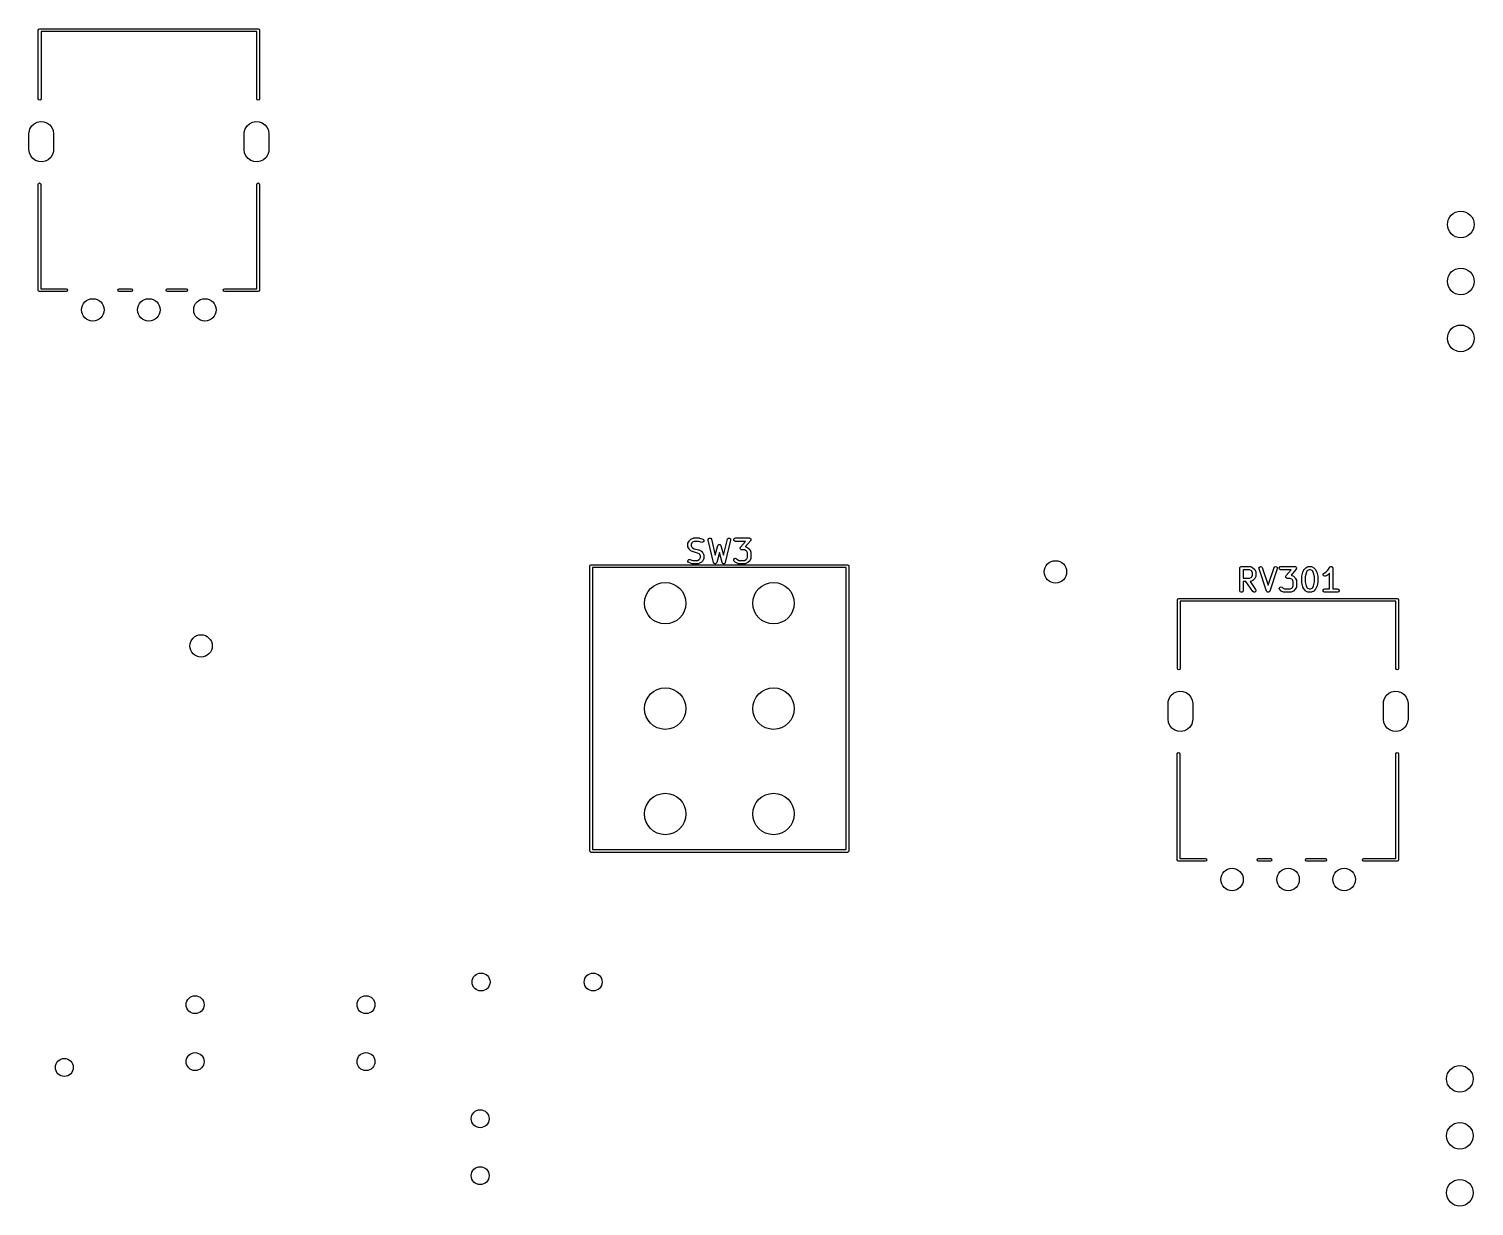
# Model space of a CAD drawing. Extents: x 44 to 169, y -237 to -27.
# Drawn here: x 101.3 to 165.7, y -131.4 to -78.9 of the extents above; entities that cross this region are included whole.
import ezdxf

# ---------------------------------------------------------------- set-up
doc = ezdxf.new("R2010")
doc.units = 0
doc.layers.add('BLACK', color=7, linetype='CONTINUOUS')

msp = doc.modelspace()

# ---------------------------------------------------------------- linework, layer by layer
at = {"layer": 'BLACK', "linetype": 'CONTINUOUS'}
for p, q in [((101.71, -78.97), (101.728, -78.9276)), ((101.71, -82.03), (101.71, -78.97)), ((101.728, -78.9276), (101.77, -78.91)), ((101.77, -78.91), (111.51, -78.91)), ((111.45, -79.03), (101.83, -79.03)), ((101.83, -79.03), (101.83, -82.03)), ((111.45, -82.03), (111.45, -79.03)), ((111.51, -78.91), (111.552, -78.9276)), ((111.552, -78.9276), (111.57, -78.97)), ((111.57, -78.97), (111.57, -82.03)), ((101.728, -82.0724), (101.71, -82.03)), ((101.77, -82.09), (101.728, -82.0724)), ((101.812, -82.0724), (101.77, -82.09)), ((101.83, -82.03), (101.812, -82.0724)), ((111.468, -82.0724), (111.45, -82.03)), ((111.51, -82.09), (111.468, -82.0724)), ((111.552, -82.0724), (111.51, -82.09)), ((111.57, -82.03), (111.552, -82.0724)), ((101.526, -83.1384), (101.659, -83.0706)), ((101.659, -83.0706), (101.805, -83.0411)), ((101.805, -83.0411), (101.954, -83.052)), ((101.954, -83.052), (102.095, -83.1026)), ((102.095, -83.1026), (102.217, -83.1891)), ((111.126, -83.1384), (111.259, -83.0706)), ((111.259, -83.0706), (111.405, -83.0411)), ((111.405, -83.0411), (111.554, -83.052)), ((111.554, -83.052), (111.695, -83.1026)), ((111.695, -83.1026), (111.817, -83.1891)), ((101.29, -83.59), (101.296, -83.5097)), ((101.29, -84.29), (101.29, -83.59)), ((101.296, -83.5097), (101.338, -83.3663)), ((101.338, -83.3663), (101.416, -83.2394)), ((101.416, -83.2394), (101.526, -83.1384)), ((102.217, -83.1891), (102.31, -83.3051)), ((102.31, -83.3051), (102.37, -83.4421)), ((102.37, -83.4421), (102.39, -83.59)), ((102.39, -83.59), (102.39, -84.29)), ((110.89, -83.59), (110.896, -83.5097)), ((110.89, -84.29), (110.89, -83.59)), ((110.896, -83.5097), (110.938, -83.3663)), ((110.938, -83.3663), (111.016, -83.2394)), ((111.016, -83.2394), (111.126, -83.1384)), ((111.817, -83.1891), (111.91, -83.3051)), ((111.91, -83.3051), (111.97, -83.4421)), ((111.97, -83.4421), (111.99, -83.59)), ((111.99, -83.59), (111.99, -84.29)), ((101.31, -84.4379), (101.29, -84.29)), ((102.384, -84.3703), (102.342, -84.5137)), ((102.39, -84.29), (102.384, -84.3703)), ((110.91, -84.4379), (110.89, -84.29)), ((111.984, -84.3703), (111.942, -84.5137)), ((111.99, -84.29), (111.984, -84.3703)), ((101.37, -84.5749), (101.31, -84.4379)), ((101.463, -84.6909), (101.37, -84.5749)), ((101.585, -84.7774), (101.463, -84.6909)), ((101.726, -84.828), (101.585, -84.7774)), ((101.875, -84.8389), (101.726, -84.828)), ((102.021, -84.8094), (101.875, -84.8389)), ((102.154, -84.7416), (102.021, -84.8094)), ((102.264, -84.6406), (102.154, -84.7416)), ((102.342, -84.5137), (102.264, -84.6406)), ((110.97, -84.5749), (110.91, -84.4379)), ((111.063, -84.6909), (110.97, -84.5749)), ((111.185, -84.7774), (111.063, -84.6909)), ((111.326, -84.828), (111.185, -84.7774)), ((111.475, -84.8389), (111.326, -84.828)), ((111.621, -84.8094), (111.475, -84.8389)), ((111.754, -84.7416), (111.621, -84.8094)), ((111.864, -84.6406), (111.754, -84.7416)), ((111.942, -84.5137), (111.864, -84.6406)), ((101.7, -85.84), (101.718, -85.7976)), ((101.7, -90.56), (101.7, -85.84)), ((101.718, -85.7976), (101.76, -85.78)), ((101.76, -85.78), (101.802, -85.7976)), ((101.802, -85.7976), (101.82, -85.84)), ((101.82, -85.84), (101.82, -90.5)), ((111.45, -85.84), (111.468, -85.7976)), ((111.45, -90.5), (111.45, -85.84)), ((111.468, -85.7976), (111.51, -85.78)), ((111.51, -85.78), (111.552, -85.7976)), ((111.552, -85.7976), (111.57, -85.84)), ((111.57, -85.84), (111.57, -90.56)), ((101.718, -90.6024), (101.7, -90.56)), ((101.76, -90.62), (101.718, -90.6024)), ((101.765, -90.6179), (101.76, -90.62)), ((101.77, -90.62), (101.765, -90.6179)), ((102.95, -90.62), (101.77, -90.62)), ((101.82, -90.5), (102.95, -90.5)), ((102.95, -90.5), (102.992, -90.5176)), ((102.992, -90.6024), (102.95, -90.62)), ((102.992, -90.5176), (103.01, -90.56)), ((103.01, -90.56), (102.992, -90.6024)), ((105.26, -90.56), (105.278, -90.5176)), ((105.278, -90.6024), (105.26, -90.56)), ((105.278, -90.5176), (105.32, -90.5)), ((105.32, -90.62), (105.278, -90.6024)), ((105.32, -90.5), (105.85, -90.5)), ((105.85, -90.62), (105.32, -90.62)), ((105.85, -90.5), (105.892, -90.5176)), ((105.892, -90.6024), (105.85, -90.62)), ((105.892, -90.5176), (105.91, -90.56)), ((105.91, -90.56), (105.892, -90.6024)), ((107.41, -90.56), (107.428, -90.5176)), ((107.428, -90.6024), (107.41, -90.56)), ((107.428, -90.5176), (107.47, -90.5)), ((107.47, -90.62), (107.428, -90.6024)), ((107.47, -90.5), (108.3, -90.5)), ((108.3, -90.62), (107.47, -90.62)), ((108.3, -90.5), (108.342, -90.5176)), ((108.342, -90.6024), (108.3, -90.62)), ((108.342, -90.5176), (108.36, -90.56)), ((108.36, -90.56), (108.342, -90.6024)), ((109.96, -90.56), (109.978, -90.5176)), ((109.978, -90.6024), (109.96, -90.56)), ((109.978, -90.5176), (110.02, -90.5)), ((110.02, -90.62), (109.978, -90.6024)), ((110.02, -90.5), (111.45, -90.5)), ((111.51, -90.62), (110.02, -90.62)), ((111.552, -90.6024), (111.51, -90.62)), ((111.57, -90.56), (111.552, -90.6024)), ((130.68, -101.844), (130.727, -101.749)), ((130.727, -101.749), (130.741, -101.731)), ((130.741, -101.73), (130.789, -101.682)), ((130.741, -101.731), (130.741, -101.73)), ((130.789, -101.682), (130.807, -101.669)), ((130.807, -101.669), (130.808, -101.668)), ((130.808, -101.668), (130.904, -101.62)), ((130.886, -101.797), (130.856, -101.827)), ((130.955, -101.762), (130.886, -101.797)), ((130.904, -101.62), (130.929, -101.613)), ((130.929, -101.613), (130.933, -101.614)), ((130.933, -101.614), (130.937, -101.612)), ((130.937, -101.612), (131.175, -101.612)), ((131.163, -101.762), (130.955, -101.762)), ((131.294, -101.806), (131.163, -101.762)), ((131.175, -101.612), (131.197, -101.616)), ((131.197, -101.616), (131.199, -101.616)), ((131.199, -101.616), (131.342, -101.664)), ((131.346, -101.805), (131.294, -101.806)), ((131.342, -101.664), (131.365, -101.676)), ((131.384, -101.771), (131.346, -101.805)), ((131.365, -101.676), (131.392, -101.72)), ((131.392, -101.72), (131.384, -101.771)), ((131.577, -101.679), (131.6, -101.633)), ((131.578, -101.705), (131.577, -101.679)), ((131.817, -102.705), (131.578, -101.705)), ((131.6, -101.633), (131.647, -101.613)), ((131.647, -101.613), (131.696, -101.627)), ((131.696, -101.627), (131.724, -101.67)), ((131.724, -101.67), (131.894, -102.381)), ((132.266, -102.381), (132.436, -101.67)), ((132.582, -101.705), (132.343, -102.705)), ((132.436, -101.67), (132.446, -101.646)), ((132.446, -101.646), (132.487, -101.616)), ((132.487, -101.616), (132.538, -101.619)), ((132.538, -101.619), (132.576, -101.654)), ((132.576, -101.654), (132.582, -101.705)), ((132.72, -101.674), (132.746, -101.63)), ((132.729, -101.725), (132.72, -101.674)), ((132.769, -101.758), (132.729, -101.725)), ((132.746, -101.63), (132.794, -101.612)), ((132.794, -101.762), (132.769, -101.758)), ((132.794, -101.612), (133.413, -101.612)), ((133.248, -101.762), (132.794, -101.762)), ((133.024, -102.019), (133.248, -101.762)), ((133.47, -101.737), (133.242, -101.997)), ((133.413, -101.612), (133.424, -101.614)), ((133.424, -101.614), (133.428, -101.614)), ((133.428, -101.614), (133.431, -101.615)), ((133.431, -101.615), (133.439, -101.617)), ((133.439, -101.617), (133.454, -101.63)), ((133.454, -101.63), (133.472, -101.64)), ((133.477, -101.718), (133.47, -101.737)), ((133.472, -101.64), (133.474, -101.646)), ((133.474, -101.646), (133.478, -101.65)), ((133.487, -101.7), (133.477, -101.718)), ((133.478, -101.65), (133.482, -101.67)), ((133.482, -101.67), (133.488, -101.689)), ((133.488, -101.689), (133.486, -101.695)), ((133.486, -101.695), (133.487, -101.7)), ((130.672, -101.878), (130.676, -101.852)), ((130.672, -101.973), (130.672, -101.878)), ((130.673, -101.977), (130.672, -101.973)), ((130.672, -101.982), (130.673, -101.977)), ((130.68, -102.007), (130.672, -101.982)), ((130.676, -101.852), (130.679, -101.849)), ((130.679, -101.849), (130.68, -101.844)), ((130.727, -102.102), (130.68, -102.007)), ((130.728, -102.103), (130.727, -102.102)), ((130.741, -102.121), (130.728, -102.103)), ((130.789, -102.169), (130.741, -102.121)), ((130.79, -102.17), (130.789, -102.169)), ((130.808, -102.183), (130.79, -102.17)), ((130.904, -102.231), (130.808, -102.183)), ((130.856, -101.827), (130.822, -101.896)), ((130.822, -101.896), (130.822, -101.955)), ((130.822, -101.955), (130.856, -102.024)), ((130.856, -102.024), (130.886, -102.054)), ((130.886, -102.054), (130.963, -102.093)), ((130.907, -102.231), (130.904, -102.231)), ((130.919, -102.236), (130.907, -102.231)), ((131.101, -102.282), (130.919, -102.236)), ((130.963, -102.093), (131.146, -102.138)), ((131.178, -102.32), (131.101, -102.282)), ((131.146, -102.138), (131.158, -102.144)), ((131.158, -102.144), (131.161, -102.144)), ((131.161, -102.144), (131.256, -102.192)), ((131.209, -102.351), (131.178, -102.32)), ((131.243, -102.419), (131.209, -102.351)), ((131.243, -102.479), (131.243, -102.419)), ((131.256, -102.192), (131.274, -102.205)), ((131.274, -102.205), (131.276, -102.206)), ((131.276, -102.206), (131.324, -102.253)), ((131.324, -102.253), (131.336, -102.272)), ((131.336, -102.272), (131.338, -102.273)), ((131.338, -102.273), (131.385, -102.368)), ((131.385, -102.368), (131.393, -102.393)), ((131.393, -102.393), (131.392, -102.397)), ((131.392, -102.397), (131.393, -102.402)), ((131.393, -102.402), (131.393, -102.497)), ((131.894, -102.381), (132.008, -101.954)), ((132.08, -102.264), (131.962, -102.707)), ((132.008, -101.954), (132.019, -101.93)), ((132.019, -101.93), (132.024, -101.926)), ((132.024, -101.926), (132.027, -101.92)), ((132.027, -101.92), (132.045, -101.912)), ((132.045, -101.912), (132.061, -101.901)), ((132.061, -101.901), (132.067, -101.901)), ((132.067, -101.901), (132.074, -101.898)), ((132.074, -101.898), (132.092, -101.903)), ((132.198, -102.707), (132.08, -102.264)), ((132.092, -101.903), (132.112, -101.905)), ((132.112, -101.905), (132.116, -101.91)), ((132.116, -101.91), (132.123, -101.912)), ((132.123, -101.912), (132.134, -101.928)), ((132.134, -101.928), (132.148, -101.941)), ((132.148, -101.941), (132.149, -101.948)), ((132.149, -101.948), (132.152, -101.954)), ((132.152, -101.954), (132.266, -102.381)), ((133.005, -102.067), (133.007, -102.061)), ((133.012, -102.086), (133.005, -102.067)), ((133.006, -102.055), (133.016, -102.038)), ((133.007, -102.061), (133.006, -102.055)), ((133.015, -102.106), (133.012, -102.086)), ((133.02, -102.11), (133.015, -102.106)), ((133.016, -102.038), (133.024, -102.019)), ((133.022, -102.115), (133.02, -102.11)), ((133.039, -102.126), (133.022, -102.115)), ((133.054, -102.139), (133.039, -102.126)), ((133.063, -102.14), (133.054, -102.139)), ((133.065, -102.142), (133.063, -102.14)), ((133.069, -102.141), (133.065, -102.142)), ((133.08, -102.143), (133.069, -102.141)), ((133.205, -102.143), (133.08, -102.143)), ((133.274, -102.178), (133.205, -102.143)), ((133.242, -101.997), (133.249, -101.998)), ((133.249, -101.998), (133.252, -102.001)), ((133.252, -102.001), (133.256, -102.001)), ((133.256, -102.001), (133.352, -102.049)), ((133.304, -102.208), (133.274, -102.178)), ((133.338, -102.277), (133.304, -102.208)), ((133.338, -102.479), (133.338, -102.277)), ((133.352, -102.049), (133.37, -102.062)), ((133.37, -102.062), (133.371, -102.063)), ((133.371, -102.063), (133.419, -102.111)), ((133.419, -102.111), (133.432, -102.129)), ((133.432, -102.129), (133.433, -102.13)), ((133.433, -102.13), (133.48, -102.225)), ((133.48, -102.225), (133.488, -102.25)), ((133.488, -102.25), (133.487, -102.255)), ((133.487, -102.255), (133.488, -102.259)), ((133.488, -102.259), (133.488, -102.497)), ((126.305, -102.87), (126.323, -102.828)), ((126.305, -115.57), (126.305, -102.87)), ((126.323, -102.828), (126.365, -102.81)), ((126.365, -102.81), (137.795, -102.81)), ((126.425, -102.93), (126.425, -115.51)), ((137.735, -102.93), (126.425, -102.93)), ((130.673, -102.655), (130.681, -102.604)), ((130.7, -102.699), (130.673, -102.655)), ((130.681, -102.604), (130.719, -102.57)), ((130.723, -102.711), (130.7, -102.699)), ((130.719, -102.57), (130.77, -102.569)), ((130.866, -102.759), (130.723, -102.711)), ((130.77, -102.569), (130.902, -102.612)), ((130.867, -102.758), (130.866, -102.759)), ((130.89, -102.762), (130.867, -102.758)), ((131.128, -102.762), (130.89, -102.762)), ((130.902, -102.612), (131.11, -102.612)), ((131.11, -102.612), (131.178, -102.578)), ((131.132, -102.761), (131.128, -102.762)), ((131.136, -102.762), (131.132, -102.761)), ((131.161, -102.754), (131.136, -102.762)), ((131.256, -102.707), (131.161, -102.754)), ((131.178, -102.578), (131.209, -102.548)), ((131.209, -102.548), (131.243, -102.479)), ((131.258, -102.706), (131.256, -102.707)), ((131.276, -102.693), (131.258, -102.706)), ((131.324, -102.645), (131.276, -102.693)), ((131.338, -102.626), (131.324, -102.644)), ((131.324, -102.644), (131.324, -102.645)), ((131.385, -102.53), (131.338, -102.626)), ((131.386, -102.526), (131.385, -102.53)), ((131.389, -102.523), (131.386, -102.526)), ((131.393, -102.497), (131.389, -102.523)), ((131.821, -102.711), (131.817, -102.705)), ((131.822, -102.719), (131.821, -102.711)), ((131.835, -102.732), (131.822, -102.719)), ((131.845, -102.748), (131.835, -102.732)), ((131.852, -102.75), (131.845, -102.748)), ((131.858, -102.755), (131.852, -102.75)), ((131.876, -102.757), (131.858, -102.755)), ((131.894, -102.762), (131.876, -102.757)), ((131.901, -102.759), (131.894, -102.762)), ((131.909, -102.76), (131.901, -102.759)), ((131.924, -102.749), (131.909, -102.76)), ((131.941, -102.742), (131.924, -102.749)), ((131.945, -102.735), (131.941, -102.742)), ((131.951, -102.73), (131.945, -102.735)), ((131.962, -102.707), (131.951, -102.73)), ((132.203, -102.713), (132.198, -102.707)), ((132.203, -102.721), (132.203, -102.713)), ((132.217, -102.734), (132.203, -102.721)), ((132.227, -102.749), (132.217, -102.734)), ((132.235, -102.751), (132.227, -102.749)), ((132.241, -102.756), (132.235, -102.751)), ((132.259, -102.757), (132.241, -102.756)), ((132.277, -102.762), (132.259, -102.757)), ((132.284, -102.759), (132.277, -102.762)), ((132.292, -102.759), (132.284, -102.759)), ((132.307, -102.748), (132.292, -102.759)), ((132.323, -102.74), (132.307, -102.748)), ((132.327, -102.733), (132.323, -102.74)), ((132.333, -102.729), (132.327, -102.733)), ((132.343, -102.705), (132.333, -102.729)), ((132.722, -102.573), (132.751, -102.531)), ((132.726, -102.624), (132.722, -102.573)), ((132.741, -102.645), (132.726, -102.624)), ((132.789, -102.693), (132.741, -102.645)), ((132.751, -102.531), (132.801, -102.517)), ((132.79, -102.693), (132.789, -102.693)), ((132.808, -102.707), (132.79, -102.693)), ((132.801, -102.517), (132.847, -102.539)), ((132.904, -102.754), (132.808, -102.707)), ((132.847, -102.539), (132.886, -102.578)), ((132.886, -102.578), (132.955, -102.612)), ((132.908, -102.755), (132.904, -102.754)), ((132.911, -102.758), (132.908, -102.755)), ((132.937, -102.762), (132.911, -102.758)), ((133.223, -102.762), (132.937, -102.762)), ((132.955, -102.612), (133.205, -102.612)), ((133.205, -102.612), (133.274, -102.578)), ((133.227, -102.761), (133.223, -102.762)), ((133.231, -102.762), (133.227, -102.761)), ((133.256, -102.754), (133.231, -102.762)), ((133.352, -102.707), (133.256, -102.754)), ((133.274, -102.578), (133.304, -102.548)), ((133.304, -102.548), (133.338, -102.479)), ((133.353, -102.706), (133.352, -102.707)), ((133.371, -102.693), (133.353, -102.706)), ((133.419, -102.645), (133.371, -102.693)), ((133.433, -102.626), (133.419, -102.644)), ((133.419, -102.644), (133.419, -102.645)), ((133.48, -102.53), (133.433, -102.626)), ((133.481, -102.526), (133.48, -102.53)), ((133.484, -102.523), (133.481, -102.526)), ((133.488, -102.497), (133.484, -102.523)), ((137.735, -115.51), (137.735, -102.93)), ((137.795, -102.81), (137.837, -102.828)), ((137.837, -102.828), (137.855, -102.87)), ((137.855, -102.87), (137.855, -115.57)), ((155.286, -102.957), (155.288, -102.948)), ((155.286, -103.957), (155.286, -102.957)), ((155.287, -102.944), (155.289, -102.941)), ((155.288, -102.948), (155.287, -102.944)), ((155.289, -102.941), (155.29, -102.932)), ((155.29, -102.932), (155.303, -102.917)), ((155.303, -102.917), (155.313, -102.9)), ((155.313, -102.9), (155.319, -102.898)), ((155.319, -102.898), (155.323, -102.892)), ((155.323, -102.892), (155.343, -102.889)), ((155.343, -102.889), (155.361, -102.882)), ((155.361, -102.882), (155.742, -102.882)), ((155.436, -103.032), (155.436, -103.406)), ((155.724, -103.032), (155.436, -103.032)), ((155.793, -103.067), (155.724, -103.032)), ((155.742, -102.882), (155.768, -102.887)), ((155.768, -102.887), (155.771, -102.89)), ((155.771, -102.89), (155.775, -102.89)), ((155.775, -102.89), (155.871, -102.938)), ((155.823, -103.097), (155.793, -103.067)), ((155.857, -103.166), (155.823, -103.097)), ((155.871, -102.938), (155.889, -102.951)), ((155.889, -102.951), (155.89, -102.952)), ((155.89, -102.952), (155.938, -103)), ((155.938, -103), (155.951, -103.018)), ((155.951, -103.018), (155.952, -103.019)), ((155.952, -103.019), (155.999, -103.114)), ((156.143, -102.955), (156.162, -102.908)), ((156.147, -102.981), (156.143, -102.955)), ((156.48, -103.981), (156.147, -102.981)), ((156.162, -102.908), (156.207, -102.883)), ((156.207, -102.883), (156.257, -102.893)), ((156.257, -102.893), (156.289, -102.934)), ((156.289, -102.934), (156.551, -103.72)), ((156.551, -103.72), (156.814, -102.934)), ((156.956, -102.981), (156.623, -103.981)), ((156.814, -102.934), (156.826, -102.911)), ((156.826, -102.911), (156.87, -102.884)), ((156.87, -102.884), (156.92, -102.891)), ((156.92, -102.891), (156.955, -102.93)), ((156.955, -102.93), (156.956, -102.981)), ((157.049, -102.944), (157.075, -102.9)), ((157.058, -102.995), (157.049, -102.944)), ((157.097, -103.028), (157.058, -102.995)), ((157.075, -102.9), (157.123, -102.882)), ((157.123, -103.032), (157.097, -103.028)), ((157.123, -102.882), (157.742, -102.882)), ((157.577, -103.032), (157.123, -103.032)), ((157.352, -103.289), (157.577, -103.032)), ((157.798, -103.007), (157.571, -103.267)), ((157.742, -102.882), (157.753, -102.884)), ((157.753, -102.884), (157.756, -102.884)), ((157.756, -102.884), (157.759, -102.885)), ((157.759, -102.885), (157.768, -102.887)), ((157.768, -102.887), (157.783, -102.9)), ((157.783, -102.9), (157.8, -102.91)), ((157.806, -102.988), (157.798, -103.007)), ((157.8, -102.91), (157.802, -102.916)), ((157.802, -102.916), (157.807, -102.92)), ((157.816, -102.97), (157.806, -102.988)), ((157.807, -102.92), (157.81, -102.94)), ((157.81, -102.94), (157.817, -102.959)), ((157.817, -102.959), (157.815, -102.965)), ((157.815, -102.965), (157.816, -102.97)), ((158.103, -103.114), (158.151, -103.019)), ((158.151, -103.019), (158.164, -103.001)), ((158.164, -103.001), (158.165, -103)), ((158.165, -103), (158.213, -102.952)), ((158.213, -102.952), (158.231, -102.939)), ((158.231, -102.939), (158.232, -102.938)), ((158.232, -102.938), (158.327, -102.89)), ((158.28, -103.097), (158.241, -103.174)), ((158.31, -103.067), (158.28, -103.097)), ((158.379, -103.032), (158.31, -103.067)), ((158.327, -102.89), (158.352, -102.883)), ((158.352, -102.883), (158.357, -102.884)), ((158.357, -102.884), (158.361, -102.882)), ((158.361, -102.882), (158.456, -102.882)), ((158.438, -103.032), (158.379, -103.032)), ((158.507, -103.067), (158.438, -103.032)), ((158.456, -102.882), (158.482, -102.887)), ((158.482, -102.887), (158.485, -102.89)), ((158.485, -102.89), (158.49, -102.89)), ((158.49, -102.89), (158.585, -102.938)), ((158.537, -103.097), (158.507, -103.067)), ((158.576, -103.174), (158.537, -103.097)), ((158.585, -102.938), (158.603, -102.951)), ((158.603, -102.951), (158.604, -102.952)), ((158.604, -102.952), (158.652, -103)), ((158.652, -103), (158.665, -103.018)), ((158.665, -103.018), (158.666, -103.019)), ((158.666, -103.019), (158.714, -103.114)), ((159.126, -103.134), (159.207, -103.052)), ((159.207, -103.052), (159.299, -102.916)), ((159.299, -102.916), (159.317, -102.897)), ((159.317, -102.897), (159.321, -102.896)), ((159.321, -102.896), (159.323, -102.892)), ((159.323, -102.892), (159.345, -102.889)), ((159.345, -102.889), (159.366, -102.883)), ((159.366, -102.883), (159.37, -102.884)), ((159.37, -102.884), (159.374, -102.884)), ((159.374, -102.884), (159.393, -102.894)), ((159.393, -102.894), (159.413, -102.903)), ((159.413, -102.903), (159.415, -102.907)), ((159.415, -102.907), (159.418, -102.909)), ((159.418, -102.909), (159.426, -102.93)), ((159.426, -102.93), (159.435, -102.949)), ((159.435, -102.949), (159.434, -102.953)), ((159.434, -102.953), (159.436, -102.957)), ((159.436, -102.957), (159.436, -103.882)), ((155.436, -103.406), (155.724, -103.406)), ((155.56, -103.556), (155.436, -103.556)), ((155.436, -103.556), (155.436, -103.957)), ((155.871, -104), (155.56, -103.556)), ((155.724, -103.406), (155.793, -103.372)), ((155.746, -103.555), (155.743, -103.556)), ((155.743, -103.556), (155.994, -103.914)), ((155.75, -103.556), (155.746, -103.555)), ((155.775, -103.548), (155.75, -103.556)), ((155.871, -103.501), (155.775, -103.548)), ((155.793, -103.372), (155.823, -103.342)), ((155.823, -103.342), (155.857, -103.273)), ((155.857, -103.273), (155.857, -103.166)), ((155.872, -103.499), (155.871, -103.501)), ((155.89, -103.487), (155.872, -103.499)), ((155.938, -103.439), (155.89, -103.487)), ((155.952, -103.419), (155.938, -103.438)), ((155.938, -103.438), (155.938, -103.439)), ((155.999, -103.324), (155.952, -103.419)), ((155.999, -103.114), (156.007, -103.139)), ((156, -103.32), (155.999, -103.324)), ((156.003, -103.316), (156, -103.32)), ((156.007, -103.291), (156.003, -103.316)), ((156.007, -103.139), (156.006, -103.144)), ((156.006, -103.144), (156.007, -103.148)), ((156.007, -103.148), (156.007, -103.291)), ((157.334, -103.337), (157.336, -103.331)), ((157.34, -103.356), (157.334, -103.337)), ((157.335, -103.325), (157.345, -103.308)), ((157.336, -103.331), (157.335, -103.325)), ((157.344, -103.376), (157.34, -103.356)), ((157.348, -103.38), (157.344, -103.376)), ((157.345, -103.308), (157.352, -103.289)), ((157.35, -103.385), (157.348, -103.38)), ((157.367, -103.396), (157.35, -103.385)), ((157.383, -103.409), (157.367, -103.396)), ((157.391, -103.41), (157.383, -103.409)), ((157.394, -103.412), (157.391, -103.41)), ((157.397, -103.411), (157.394, -103.412)), ((157.409, -103.413), (157.397, -103.411)), ((157.534, -103.413), (157.409, -103.413)), ((157.602, -103.448), (157.534, -103.413)), ((157.571, -103.267), (157.577, -103.268)), ((157.577, -103.268), (157.581, -103.271)), ((157.581, -103.271), (157.585, -103.271)), ((157.585, -103.271), (157.68, -103.319)), ((157.633, -103.478), (157.602, -103.448)), ((157.667, -103.547), (157.633, -103.478)), ((157.633, -103.818), (157.667, -103.749)), ((157.667, -103.749), (157.667, -103.547)), ((157.68, -103.319), (157.698, -103.332)), ((157.698, -103.332), (157.7, -103.333)), ((157.7, -103.333), (157.747, -103.381)), ((157.747, -103.381), (157.76, -103.399)), ((157.76, -103.399), (157.761, -103.4)), ((157.761, -103.4), (157.809, -103.495)), ((157.809, -103.495), (157.816, -103.52)), ((157.816, -103.52), (157.815, -103.525)), ((157.815, -103.525), (157.817, -103.529)), ((157.817, -103.529), (157.817, -103.767)), ((158.048, -103.338), (158.05, -103.324)), ((158.048, -103.576), (158.048, -103.338)), ((158.049, -103.58), (158.048, -103.576)), ((158.05, -103.595), (158.049, -103.58)), ((158.05, -103.32), (158.098, -103.13)), ((158.05, -103.324), (158.05, -103.32)), ((158.098, -103.785), (158.05, -103.595)), ((158.098, -103.13), (158.103, -103.118)), ((158.103, -103.118), (158.103, -103.114)), ((158.241, -103.174), (158.198, -103.348)), ((158.198, -103.348), (158.198, -103.567)), ((158.198, -103.567), (158.241, -103.741)), ((158.241, -103.741), (158.28, -103.818)), ((158.537, -103.818), (158.576, -103.741)), ((158.619, -103.348), (158.576, -103.174)), ((158.576, -103.741), (158.619, -103.567)), ((158.619, -103.567), (158.619, -103.348)), ((158.714, -103.114), (158.717, -103.127)), ((158.717, -103.127), (158.719, -103.13)), ((158.719, -103.13), (158.767, -103.32)), ((158.767, -103.595), (158.719, -103.785)), ((158.767, -103.32), (158.768, -103.335)), ((158.769, -103.576), (158.767, -103.591)), ((158.767, -103.591), (158.767, -103.595)), ((158.768, -103.335), (158.769, -103.338)), ((158.769, -103.338), (158.769, -103.576)), ((159.003, -103.264), (159.006, -103.213)), ((159.034, -103.306), (159.003, -103.264)), ((159.006, -103.213), (159.042, -103.176)), ((159.084, -103.318), (159.034, -103.306)), ((159.042, -103.176), (159.126, -103.134)), ((159.109, -103.31), (159.084, -103.318)), ((159.204, -103.263), (159.109, -103.31)), ((159.205, -103.261), (159.204, -103.263)), ((159.224, -103.249), (159.205, -103.261)), ((159.286, -103.186), (159.224, -103.249)), ((159.286, -103.882), (159.286, -103.186)), ((152.51, -104.37), (152.528, -104.328)), ((152.51, -107.43), (152.51, -104.37)), ((152.528, -104.328), (152.57, -104.31)), ((152.57, -104.31), (162.31, -104.31)), ((155.303, -104.006), (155.286, -103.957)), ((155.348, -104.031), (155.303, -104.006)), ((155.398, -104.022), (155.348, -104.031)), ((155.431, -103.983), (155.398, -104.022)), ((155.436, -103.957), (155.431, -103.983)), ((155.913, -104.03), (155.871, -104)), ((155.964, -104.025), (155.913, -104.03)), ((156, -103.989), (155.964, -104.025)), ((155.994, -103.914), (156.005, -103.938)), ((156.005, -103.938), (156, -103.989)), ((156.482, -103.983), (156.48, -103.981)), ((156.482, -103.985), (156.482, -103.983)), ((156.497, -104.003), (156.482, -103.985)), ((156.512, -104.021), (156.497, -104.003)), ((156.514, -104.022), (156.512, -104.021)), ((156.516, -104.023), (156.514, -104.022)), ((156.539, -104.027), (156.516, -104.023)), ((156.562, -104.032), (156.539, -104.027)), ((156.564, -104.031), (156.562, -104.032)), ((156.566, -104.031), (156.564, -104.031)), ((156.587, -104.018), (156.566, -104.031)), ((156.608, -104.007), (156.587, -104.018)), ((156.61, -104.004), (156.608, -104.005)), ((156.608, -104.005), (156.608, -104.007)), ((156.623, -103.981), (156.61, -104.004)), ((157.05, -103.843), (157.08, -103.801)), ((157.055, -103.894), (157.05, -103.843)), ((157.07, -103.915), (157.055, -103.894)), ((157.117, -103.963), (157.07, -103.915)), ((157.08, -103.801), (157.129, -103.787)), ((157.119, -103.963), (157.117, -103.963)), ((157.137, -103.977), (157.119, -103.963)), ((157.129, -103.787), (157.176, -103.809)), ((157.232, -104.024), (157.137, -103.977)), ((157.176, -103.809), (157.215, -103.848)), ((157.215, -103.848), (157.283, -103.882)), ((157.237, -104.025), (157.232, -104.024)), ((157.24, -104.028), (157.237, -104.025)), ((157.266, -104.032), (157.24, -104.028)), ((157.551, -104.032), (157.266, -104.032)), ((157.283, -103.882), (157.534, -103.882)), ((157.534, -103.882), (157.602, -103.848)), ((157.556, -104.031), (157.551, -104.032)), ((157.56, -104.032), (157.556, -104.031)), ((157.585, -104.024), (157.56, -104.032)), ((157.68, -103.977), (157.585, -104.024)), ((157.602, -103.848), (157.633, -103.818)), ((157.681, -103.976), (157.68, -103.977)), ((157.7, -103.963), (157.681, -103.976)), ((157.747, -103.915), (157.7, -103.963)), ((157.748, -103.914), (157.747, -103.915)), ((157.761, -103.896), (157.748, -103.914)), ((157.809, -103.8), (157.761, -103.896)), ((157.812, -103.793), (157.809, -103.796)), ((157.809, -103.796), (157.809, -103.8)), ((157.817, -103.767), (157.812, -103.793)), ((158.1, -103.788), (158.098, -103.785)), ((158.103, -103.8), (158.1, -103.788)), ((158.151, -103.896), (158.103, -103.8)), ((158.152, -103.897), (158.151, -103.896)), ((158.165, -103.915), (158.152, -103.897)), ((158.213, -103.963), (158.165, -103.915)), ((158.214, -103.963), (158.213, -103.963)), ((158.232, -103.977), (158.214, -103.963)), ((158.327, -104.024), (158.232, -103.977)), ((158.28, -103.818), (158.31, -103.848)), ((158.31, -103.848), (158.379, -103.882)), ((158.332, -104.025), (158.327, -104.024)), ((158.335, -104.028), (158.332, -104.025)), ((158.361, -104.032), (158.335, -104.028)), ((158.456, -104.032), (158.361, -104.032)), ((158.379, -103.882), (158.438, -103.882)), ((158.438, -103.882), (158.507, -103.848)), ((158.46, -104.031), (158.456, -104.032)), ((158.465, -104.032), (158.46, -104.031)), ((158.49, -104.024), (158.465, -104.032)), ((158.585, -103.977), (158.49, -104.024)), ((158.507, -103.848), (158.537, -103.818)), ((158.586, -103.976), (158.585, -103.977)), ((158.604, -103.963), (158.586, -103.976)), ((158.652, -103.915), (158.604, -103.963)), ((158.653, -103.914), (158.652, -103.915)), ((158.666, -103.896), (158.653, -103.914)), ((158.714, -103.8), (158.666, -103.896)), ((158.719, -103.785), (158.714, -103.797)), ((158.714, -103.797), (158.714, -103.8)), ((159.001, -103.944), (159.027, -103.9)), ((159.01, -103.995), (159.001, -103.944)), ((159.05, -104.028), (159.01, -103.995)), ((159.027, -103.9), (159.075, -103.882)), ((159.075, -104.032), (159.05, -104.028)), ((159.075, -103.882), (159.286, -103.882)), ((159.647, -104.032), (159.075, -104.032)), ((159.436, -103.882), (159.647, -103.882)), ((159.647, -103.882), (159.672, -103.887)), ((159.695, -104.015), (159.647, -104.032)), ((159.672, -103.887), (159.712, -103.92)), ((159.721, -103.97), (159.695, -104.015)), ((159.712, -103.92), (159.721, -103.97)), ((162.31, -104.31), (162.352, -104.328)), ((162.352, -104.328), (162.37, -104.37)), ((162.37, -104.37), (162.37, -107.43)), ((162.25, -104.43), (152.63, -104.43)), ((152.63, -104.43), (152.63, -107.43)), ((162.25, -107.43), (162.25, -104.43)), ((152.528, -107.472), (152.51, -107.43)), ((152.57, -107.49), (152.528, -107.472)), ((152.612, -107.472), (152.57, -107.49)), ((152.63, -107.43), (152.612, -107.472)), ((162.268, -107.472), (162.25, -107.43)), ((162.31, -107.49), (162.268, -107.472)), ((162.352, -107.472), (162.31, -107.49)), ((162.37, -107.43), (162.352, -107.472)), ((152.09, -108.99), (152.096, -108.91)), ((152.096, -108.91), (152.138, -108.766)), ((152.138, -108.766), (152.216, -108.639)), ((152.216, -108.639), (152.326, -108.538)), ((152.326, -108.538), (152.459, -108.471)), ((152.459, -108.471), (152.605, -108.441)), ((152.605, -108.441), (152.754, -108.452)), ((152.754, -108.452), (152.895, -108.503)), ((152.895, -108.503), (153.017, -108.589)), ((153.017, -108.589), (153.11, -108.705)), ((153.11, -108.705), (153.17, -108.842)), ((153.17, -108.842), (153.19, -108.99)), ((161.69, -108.99), (161.696, -108.91)), ((161.696, -108.91), (161.738, -108.766)), ((161.738, -108.766), (161.816, -108.639)), ((161.816, -108.639), (161.926, -108.538)), ((161.926, -108.538), (162.059, -108.471)), ((162.059, -108.471), (162.205, -108.441)), ((162.205, -108.441), (162.354, -108.452)), ((162.354, -108.452), (162.495, -108.503)), ((162.495, -108.503), (162.617, -108.589)), ((162.617, -108.589), (162.71, -108.705)), ((162.71, -108.705), (162.77, -108.842)), ((162.77, -108.842), (162.79, -108.99)), ((152.09, -109.69), (152.09, -108.99)), ((153.19, -108.99), (153.19, -109.69)), ((161.69, -109.69), (161.69, -108.99)), ((162.79, -108.99), (162.79, -109.69)), ((152.11, -109.838), (152.09, -109.69)), ((152.17, -109.975), (152.11, -109.838)), ((152.263, -110.091), (152.17, -109.975)), ((152.385, -110.177), (152.263, -110.091)), ((152.526, -110.228), (152.385, -110.177)), ((152.954, -110.142), (152.821, -110.209)), ((153.064, -110.041), (152.954, -110.142)), ((153.142, -109.914), (153.064, -110.041)), ((153.184, -109.77), (153.142, -109.914)), ((153.19, -109.69), (153.184, -109.77)), ((161.71, -109.838), (161.69, -109.69)), ((161.77, -109.975), (161.71, -109.838)), ((161.863, -110.091), (161.77, -109.975)), ((161.985, -110.177), (161.863, -110.091)), ((162.126, -110.228), (161.985, -110.177)), ((162.554, -110.142), (162.421, -110.209)), ((162.664, -110.041), (162.554, -110.142)), ((162.742, -109.914), (162.664, -110.041)), ((162.784, -109.77), (162.742, -109.914)), ((162.79, -109.69), (162.784, -109.77)), ((152.675, -110.239), (152.526, -110.228)), ((152.821, -110.209), (152.675, -110.239)), ((162.275, -110.239), (162.126, -110.228)), ((162.421, -110.209), (162.275, -110.239)), ((152.5, -111.24), (152.518, -111.198)), ((152.5, -115.96), (152.5, -111.24)), ((152.518, -111.198), (152.56, -111.18)), ((152.56, -111.18), (152.602, -111.198)), ((152.602, -111.198), (152.62, -111.24)), ((152.62, -111.24), (152.62, -115.9)), ((162.25, -111.24), (162.268, -111.198)), ((162.25, -115.9), (162.25, -111.24)), ((162.268, -111.198), (162.31, -111.18)), ((162.31, -111.18), (162.352, -111.198)), ((162.352, -111.198), (162.37, -111.24)), ((162.37, -111.24), (162.37, -115.96)), ((126.323, -115.612), (126.305, -115.57)), ((126.365, -115.63), (126.323, -115.612)), ((137.795, -115.63), (126.365, -115.63)), ((126.425, -115.51), (137.735, -115.51)), ((137.837, -115.612), (137.795, -115.63)), ((137.855, -115.57), (137.837, -115.612)), ((152.518, -116.002), (152.5, -115.96)), ((152.62, -115.9), (153.75, -115.9)), ((153.75, -115.9), (153.792, -115.918)), ((153.792, -115.918), (153.81, -115.96)), ((153.81, -115.96), (153.792, -116.002)), ((156.06, -115.96), (156.078, -115.918)), ((156.078, -116.002), (156.06, -115.96)), ((156.078, -115.918), (156.12, -115.9)), ((156.12, -115.9), (156.65, -115.9)), ((156.65, -115.9), (156.692, -115.918)), ((156.692, -115.918), (156.71, -115.96)), ((156.71, -115.96), (156.692, -116.002)), ((158.21, -115.96), (158.228, -115.918)), ((158.228, -116.002), (158.21, -115.96)), ((158.228, -115.918), (158.27, -115.9)), ((158.27, -115.9), (159.1, -115.9)), ((159.1, -115.9), (159.142, -115.918)), ((159.142, -115.918), (159.16, -115.96)), ((159.16, -115.96), (159.142, -116.002)), ((160.76, -115.96), (160.778, -115.918)), ((160.778, -116.002), (160.76, -115.96)), ((160.778, -115.918), (160.82, -115.9)), ((160.82, -115.9), (162.25, -115.9)), ((162.37, -115.96), (162.352, -116.002)), ((152.56, -116.02), (152.518, -116.002)), ((152.565, -116.018), (152.56, -116.02)), ((152.57, -116.02), (152.565, -116.018)), ((153.75, -116.02), (152.57, -116.02)), ((153.792, -116.002), (153.75, -116.02)), ((156.12, -116.02), (156.078, -116.002)), ((156.65, -116.02), (156.12, -116.02)), ((156.692, -116.002), (156.65, -116.02)), ((158.27, -116.02), (158.228, -116.002)), ((159.1, -116.02), (158.27, -116.02)), ((159.142, -116.002), (159.1, -116.02)), ((160.82, -116.02), (160.778, -116.002)), ((162.31, -116.02), (160.82, -116.02)), ((162.352, -116.002), (162.31, -116.02))]:
    msp.add_line(p, q, dxfattribs=at)
at = {"layer": 'BLACK'}
for centre, radius in [((165.14, -87.63), 0.595), ((165.14, -90.17), 0.595), ((104.14, -91.44), 0.5), ((106.64, -91.44), 0.5), ((109.14, -91.44), 0.5), ((165.14, -92.71), 0.595), ((147.066, -103.124), 0.5), ((129.665, -104.52), 0.925), ((134.495, -104.52), 0.925), ((108.966, -106.426), 0.5), ((129.665, -109.22), 0.925), ((134.495, -109.22), 0.925), ((129.665, -113.92), 0.925), ((134.495, -113.92), 0.925), ((154.94, -116.84), 0.5), ((157.44, -116.84), 0.5), ((159.94, -116.84), 0.5), ((121.452, -121.412), 0.4), ((126.452, -121.412), 0.4), ((108.702, -122.423), 0.4), ((116.322, -122.423), 0.4), ((102.87, -125.222), 0.4), ((108.702, -124.963), 0.4), ((116.322, -124.963), 0.4), ((165.1, -125.73), 0.595), ((121.412, -127.508), 0.4), ((165.1, -128.27), 0.595), ((121.412, -130.048), 0.4), ((165.1, -130.81), 0.595)]:
    msp.add_circle(centre, radius, dxfattribs=at)

doc.saveas('drawing.dxf')
